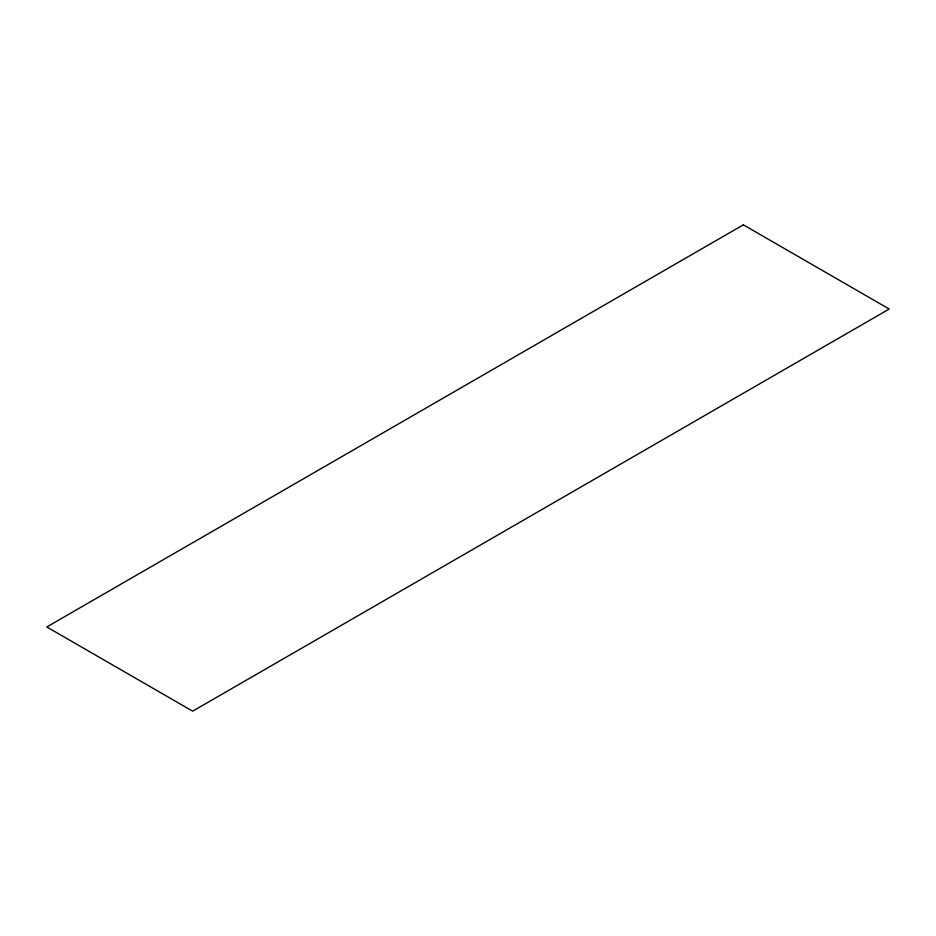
<?xml version="1.0" encoding="UTF-8"?>
<svg xmlns="http://www.w3.org/2000/svg" width="936" height="936" viewBox="0 0 936 936"><rect width="100%" height="100%" fill="white"/><g stroke="black" fill="none" stroke-linecap="round" stroke-linejoin="round"><path stroke-width="1.4" d="M743.348 224.827L46.8 626.968L192.652 711.173L889.2 309.032L743.348 224.827"/></g></svg>
